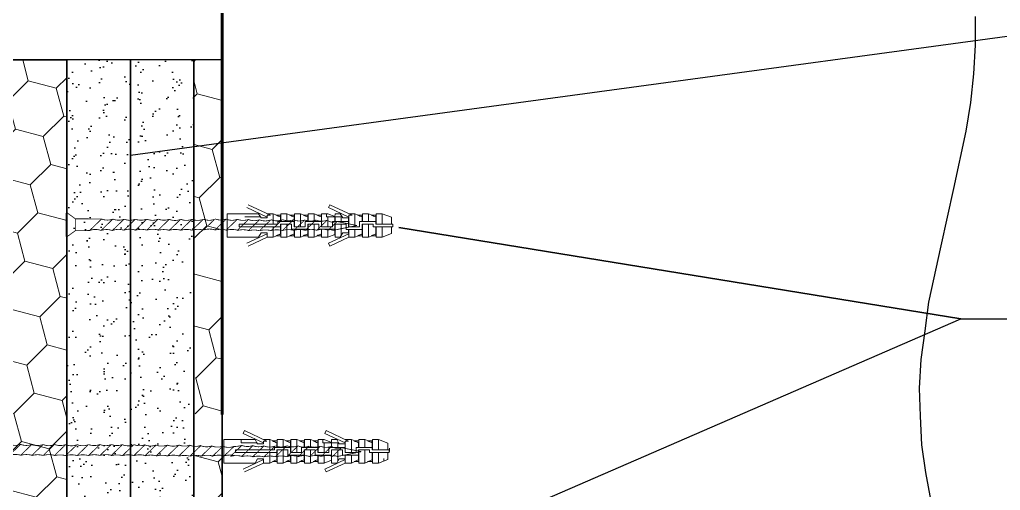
# Paper-space layout '24 (Испр)' of a CAD drawing. Header units: millimetres. Extents: x 215 to 14640, y -3257 to 166.
# Drawn here: x 1568 to 1621.9, y -3049.8 to -3024 of the extents above; entities that cross this region are included whole.
import ezdxf

# ---------------------------------------------------------------- set-up
doc = ezdxf.new("R2010")
doc.units = ezdxf.units.MM
for name, color, linetype in [('PDF _0', 7, 'Continuous'), ('PDF _Основные линии', 7, 'Continuous'), ('TUOTEKUVA_PITK_', 6, 'Continuous'), ('TXT', 7, 'Continuous')]:
    doc.layers.add(name, color=color, linetype=linetype)
doc.layers.add('ТН_Штрих Штукатурка', color=7, linetype='Continuous', lineweight=15)
pattern_1 = [(307.5, (-474.4865, -591.303), (1.4682397, 0.04800094), [0, -1.15824, 0, -1.2954, 0, -1.23825]), (277.5, (-474.4865, -591.303), (2.1504753, -1.3485698), [0, -0.62484, 0, -1.04394, 0, -0.40005]), (237.5, (-474.4865, -590.3658), (0.00431155, -2.3729771), [0, -0.381, 0, -1.3716, 0, -1.7907]), (227.5, (-474.4865, -590.3658), (0.668788, -2.2906694), [0, -0.1905, 0, -0.89916, 0, -1.0287])]

psp = doc.layouts.new('24 (Испр)')

# ---------------------------------------------------------------- hatches: boundary and pattern name
h = psp.add_hatch()
h.set_pattern_fill('AR-SAND', color=256, scale=0.03, angle=-90)
h.set_pattern_definition(pattern_1)
h.paths.add_polyline_path([(1570.621, -3061.25), (1574.104, -3061.25), (1574.104, -3026.18), (1570.621, -3026.18)])
h = psp.add_hatch()
h.set_pattern_fill('AR-SAND', color=256, scale=0.03, angle=-90)
h.set_pattern_definition(pattern_1)
h.paths.add_polyline_path([(1574.104, -3061.25), (1577.586, -3061.25), (1577.586, -3026.18), (1574.104, -3026.18)])
at = {"layer": 'ТН_Штрих Штукатурка', "lineweight": 5, "ltscale": 5}
h = psp.add_hatch(dxfattribs=at)
h.set_pattern_fill('HONEY', color=256, scale=0.5, angle=45)
h.set_pattern_definition([(45, (-940.246, -665.6365), (0.7116568, 2.65593926), [1.5875, -3.175]), (165, (-940.246, -665.6365), (-2.65593926, -0.7116568), [1.5875, -3.175]), (105, (-940.246, -665.6365), (-1.9442825, 1.9442825), [-3.175, 1.5875])])
h.paths.add_polyline_path([(1567.2, -3026.192), (1567.201, -3026.18), (1565.711, -3026.18), (1565.711, -3026.169)])
h.paths.add_polyline_path([(1570.613, -3061.25), (1570.629, -3026.183), (1565.642, -3026.178), (1565.803, -3061.25)])
h = psp.add_hatch(dxfattribs=at)
h.set_pattern_fill('HONEY', color=256, scale=0.5, angle=45)
h.set_pattern_definition([(45, (-928.3013, -665.6365), (0.7116568, 2.65593926), [1.5875, -3.175]), (165, (-928.3013, -665.6365), (-2.65593926, -0.7116568), [1.5875, -3.175]), (105, (-928.3013, -665.6365), (-1.9442825, 1.9442825), [-3.175, 1.5875])])
h.paths.add_polyline_path([(1579.145, -3026.192), (1579.146, -3026.18), (1577.655, -3026.18), (1577.655, -3026.169)])
h.paths.add_polyline_path([(1579.145, -3061.25), (1579.162, -3026.183), (1577.586, -3026.178), (1577.748, -3061.25)])

# ---------------------------------------------------------------- linework, layer by layer
at = {"color": 7, "linetype": 'Continuous', "lineweight": 9}
for p, q in [((1579.433, -3035.921), (1579.433, -3034.631)), ((1579.237, -3048.337), (1579.237, -3047.047))]:
    psp.add_line(p, q, dxfattribs=at)
at = {"color": 7, "lineweight": 9}
for p, q in [((1588.527, -3035.276), (1588.519, -3035.276)), ((1588.33, -3047.692), (1588.323, -3047.692))]:
    psp.add_line(p, q, dxfattribs=at)
at = {"color": 7}
for points in [[(1565.642, -3026.18), (1570.621, -3026.18), (1570.621, -3061.25), (1565.642, -3061.25)], [(1570.621, -3026.18), (1565.642, -3026.18), (1565.642, -3061.25), (1570.621, -3061.25)], [(1579.145, -3026.18), (1577.586, -3026.18), (1577.586, -3061.25), (1579.145, -3061.25)]]:
    psp.add_lwpolyline(points, close=True, dxfattribs=at)
at = {"ltscale": 5}
for points in [[(1570.621, -3026.18), (1570.621, -3061.25), (1574.104, -3061.25), (1574.104, -3026.18)], [(1574.104, -3026.18), (1574.104, -3061.25), (1577.586, -3061.25), (1577.586, -3026.18)]]:
    psp.add_lwpolyline(points, close=True, dxfattribs=at)
at = {"const_width": 0.0334}
for points in [[(1570.565, -3034.586), (1570.565, -3035.888)], [(1570.635, -3034.586), (1570.565, -3034.586)], [(1570.635, -3035.888), (1570.565, -3035.888)]]:
    psp.add_lwpolyline(points, dxfattribs=at)
at = {"layer": 'PDF _0', "lineweight": 25}
for points in [[(1621.45, -3061.25), (1620.343, -3058.143), (1619.322, -3055.078), (1618.854, -3053.504), (1618.471, -3051.971), (1618.13, -3050.439), (1617.832, -3048.865), (1617.62, -3047.332), (1617.534, -3045.758), (1617.492, -3044.226), (1617.577, -3042.651), (1617.79, -3041.076), (1618.003, -3039.501), (1618.684, -3036.395), (1619.365, -3033.245), (1620.045, -3030.096), (1620.301, -3028.521), (1620.471, -3026.946), (1620.556, -3025.372), (1620.556, -3023.797)], [(1574.104, -3031.417), (1624.877, -3024.516), (1624.877, -3024.516), (1677.533, -3024.516)], [(1579.145, -3026.18), (1579.145, -3061.25)], [(1588.662, -3053.91), (1619.765, -3040.406), (1588.87, -3035.388), (1619.765, -3040.406), (1623.766, -3040.406), (1677.981, -3040.406)]]:
    psp.add_lwpolyline(points, dxfattribs=at)
at = {"layer": 'PDF _Основные линии', "lineweight": 60}
psp.add_lwpolyline([(1579.145, -3045.673), (1579.145, -3030.011), (1579.145, -3026.18), (1579.145, -3011.242)], dxfattribs=at)
at = {"layer": 'TUOTEKUVA_PITK_', "color": 7, "linetype": 'Continuous', "lineweight": 9}
for p, q in [((1581.811, -3034.717), (1580.573, -3034.14)), ((1585.062, -3034.14), (1584.991, -3034.292)), ((1586.3, -3034.717), (1585.062, -3034.14)), ((1581.156, -3034.631), (1579.433, -3034.631)), ((1580.502, -3034.292), (1581.625, -3034.816)), ((1581.26, -3034.811), (1581.156, -3034.631)), ((1581.961, -3034.631), (1581.625, -3034.631)), ((1581.625, -3034.717), (1581.625, -3034.863)), ((1581.811, -3034.717), (1581.625, -3034.717)), ((1581.961, -3035.199), (1581.961, -3034.631)), ((1582.161, -3034.708), (1581.961, -3034.631)), ((1582.108, -3034.709), (1582.368, -3034.709)), ((1582.373, -3034.631), (1582.367, -3034.709)), ((1582.373, -3034.631), (1582.373, -3035.018)), ((1582.709, -3034.631), (1582.373, -3034.631)), ((1582.709, -3034.631), (1582.709, -3035.063)), ((1582.909, -3034.708), (1582.709, -3034.631)), ((1582.856, -3034.709), (1583.117, -3034.709)), ((1583.122, -3034.631), (1583.115, -3034.709)), ((1583.122, -3035.018), (1583.122, -3034.631)), ((1583.457, -3034.631), (1583.122, -3034.631)), ((1583.457, -3035.347), (1583.457, -3034.631)), ((1583.658, -3034.708), (1583.457, -3034.631)), ((1583.605, -3034.709), (1583.865, -3034.709)), ((1583.87, -3034.631), (1583.863, -3034.709)), ((1583.87, -3035.063), (1583.87, -3034.631)), ((1584.205, -3034.631), (1583.87, -3034.631)), ((1584.205, -3034.631), (1584.205, -3035.063)), ((1584.406, -3034.708), (1584.205, -3034.631)), ((1584.353, -3034.709), (1584.613, -3034.709)), ((1584.618, -3034.631), (1584.611, -3034.709)), ((1584.618, -3035.347), (1584.618, -3034.631)), ((1584.889, -3034.631), (1584.618, -3034.631)), ((1584.953, -3034.631), (1584.889, -3034.631)), ((1584.889, -3034.631), (1584.889, -3034.811)), ((1585.353, -3034.785), (1584.953, -3034.631)), ((1584.991, -3034.292), (1586.114, -3034.816)), ((1585.366, -3034.631), (1585.353, -3034.785)), ((1585.645, -3034.631), (1585.366, -3034.631)), ((1585.749, -3034.811), (1585.645, -3034.631)), ((1586.45, -3034.631), (1586.114, -3034.631)), ((1586.3, -3034.717), (1586.114, -3034.717)), ((1586.114, -3034.863), (1586.114, -3034.717)), ((1586.45, -3035.347), (1586.45, -3034.631)), ((1586.649, -3034.708), (1586.45, -3034.631)), ((1586.596, -3034.708), (1586.858, -3034.708)), ((1586.862, -3034.631), (1586.856, -3034.708)), ((1586.862, -3035.063), (1586.862, -3034.631)), ((1587.198, -3034.631), (1586.862, -3034.631)), ((1587.198, -3034.631), (1587.198, -3035.063)), ((1587.397, -3034.708), (1587.198, -3034.631)), ((1587.344, -3034.708), (1587.606, -3034.708)), ((1587.611, -3034.631), (1587.604, -3034.708)), ((1587.611, -3034.631), (1587.611, -3035.205)), ((1587.946, -3034.631), (1587.611, -3034.631)), ((1587.946, -3035.205), (1587.946, -3034.631)), ((1588.462, -3034.824), (1587.946, -3034.631)), ((1580.077, -3035.347), (1580.077, -3035.205)), ((1580.077, -3035.205), (1582.218, -3035.205)), ((1580.4, -3034.811), (1581.26, -3034.811)), ((1581.29, -3034.863), (1581.26, -3034.811)), ((1581.625, -3034.863), (1581.29, -3034.863)), ((1582.218, -3035.205), (1582.218, -3035.063)), ((1582.218, -3035.063), (1583.108, -3035.063)), ((1582.36, -3035.018), (1582.36, -3034.811)), ((1582.36, -3035.018), (1582.373, -3035.018)), ((1582.36, -3035.741), (1582.36, -3035.205)), ((1582.36, -3035.205), (1582.967, -3035.205)), ((1582.373, -3035.205), (1582.373, -3035.353)), ((1582.709, -3035.921), (1582.709, -3035.205)), ((1582.966, -3035.489), (1582.966, -3035.205)), ((1583.108, -3035.347), (1583.108, -3034.811)), ((1583.122, -3035.018), (1583.122, -3035.347)), ((1584.604, -3035.063), (1583.714, -3035.063)), ((1583.714, -3035.347), (1583.714, -3035.063)), ((1583.856, -3035.063), (1583.856, -3034.811)), ((1583.856, -3035.741), (1583.856, -3035.205)), ((1584.463, -3035.205), (1583.856, -3035.205)), ((1583.87, -3035.205), (1583.87, -3035.921)), ((1584.205, -3035.921), (1584.205, -3035.205)), ((1584.463, -3035.489), (1584.463, -3035.205)), ((1584.604, -3035.347), (1584.604, -3034.811)), ((1584.889, -3034.811), (1584.953, -3034.811)), ((1584.953, -3035.347), (1584.953, -3034.811)), ((1584.953, -3034.811), (1585.353, -3034.811)), ((1586.101, -3035.063), (1585.211, -3035.063)), ((1585.211, -3035.347), (1585.211, -3035.063)), ((1585.353, -3034.811), (1585.366, -3034.811)), ((1585.353, -3035.063), (1585.353, -3034.811)), ((1585.353, -3035.766), (1585.353, -3035.205)), ((1585.959, -3035.205), (1585.353, -3035.205)), ((1585.366, -3035.063), (1585.366, -3034.811)), ((1585.366, -3034.811), (1585.702, -3034.811)), ((1585.366, -3035.921), (1585.366, -3035.205)), ((1585.702, -3034.811), (1585.749, -3034.811)), ((1585.702, -3035.063), (1585.702, -3034.811)), ((1585.702, -3035.823), (1585.702, -3035.205)), ((1585.779, -3034.863), (1585.749, -3034.811)), ((1586.101, -3034.863), (1585.779, -3034.863)), ((1585.959, -3035.494), (1585.959, -3035.205)), ((1586.101, -3035.347), (1586.101, -3034.863)), ((1586.114, -3034.863), (1586.101, -3034.863)), ((1586.114, -3035.347), (1586.114, -3034.863)), ((1586.707, -3035.347), (1586.707, -3035.063)), ((1587.597, -3035.063), (1586.707, -3035.063)), ((1586.849, -3035.063), (1586.849, -3034.811)), ((1586.849, -3035.741), (1586.849, -3035.205)), ((1587.455, -3035.205), (1586.849, -3035.205)), ((1586.862, -3035.205), (1586.862, -3035.921)), ((1587.198, -3035.921), (1587.198, -3035.205)), ((1587.455, -3035.347), (1587.455, -3035.205)), ((1587.597, -3035.205), (1587.597, -3034.811)), ((1588.527, -3035.205), (1587.597, -3035.205)), ((1588.462, -3035.205), (1588.462, -3034.824)), ((1588.527, -3035.347), (1588.527, -3035.205)), ((1582.36, -3035.347), (1580.077, -3035.347)), ((1580.502, -3036.259), (1581.625, -3035.736)), ((1581.156, -3035.921), (1581.29, -3035.688)), ((1581.29, -3035.688), (1581.625, -3035.688)), ((1581.625, -3035.688), (1581.625, -3035.921)), ((1581.961, -3035.353), (1581.961, -3035.921)), ((1581.961, -3035.921), (1582.16, -3035.843)), ((1582.107, -3035.843), (1582.369, -3035.843)), ((1582.369, -3035.843), (1582.36, -3035.741)), ((1582.367, -3035.843), (1582.373, -3035.921)), ((1582.373, -3035.921), (1582.373, -3035.353)), ((1582.709, -3035.921), (1582.908, -3035.843)), ((1582.855, -3035.843), (1583.117, -3035.843)), ((1583.856, -3035.489), (1582.966, -3035.489)), ((1583.856, -3035.489), (1582.966, -3035.489)), ((1583.715, -3035.347), (1583.108, -3035.347)), ((1583.108, -3035.741), (1583.108, -3035.489)), ((1583.117, -3035.843), (1583.108, -3035.741)), ((1583.115, -3035.843), (1583.122, -3035.921)), ((1583.122, -3035.489), (1583.122, -3035.921)), ((1583.457, -3035.489), (1583.457, -3035.921)), ((1583.457, -3035.921), (1583.656, -3035.843)), ((1583.603, -3035.843), (1583.865, -3035.843)), ((1583.865, -3035.843), (1583.856, -3035.741)), ((1583.863, -3035.843), (1583.87, -3035.921)), ((1584.205, -3035.921), (1584.404, -3035.843)), ((1584.351, -3035.843), (1584.613, -3035.843)), ((1585.353, -3035.489), (1584.463, -3035.489)), ((1585.211, -3035.347), (1584.604, -3035.347)), ((1584.604, -3035.741), (1584.604, -3035.489)), ((1584.613, -3035.843), (1584.604, -3035.741)), ((1584.611, -3035.843), (1584.618, -3035.921)), ((1584.618, -3035.489), (1584.618, -3035.921)), ((1584.953, -3035.921), (1584.953, -3035.489)), ((1585.353, -3035.766), (1584.953, -3035.921)), ((1584.991, -3036.259), (1586.114, -3035.736)), ((1585.366, -3035.921), (1585.353, -3035.766)), ((1585.645, -3035.921), (1585.702, -3035.823)), ((1585.702, -3035.823), (1585.779, -3035.688)), ((1585.779, -3035.688), (1586.101, -3035.688)), ((1586.849, -3035.494), (1585.959, -3035.494)), ((1586.707, -3035.347), (1586.101, -3035.347)), ((1586.101, -3035.688), (1586.101, -3035.494)), ((1586.101, -3035.688), (1586.114, -3035.688)), ((1586.114, -3035.688), (1586.114, -3035.494)), ((1586.114, -3035.921), (1586.114, -3035.688)), ((1586.45, -3035.494), (1586.45, -3035.921)), ((1586.45, -3035.921), (1586.649, -3035.843)), ((1586.596, -3035.843), (1586.858, -3035.843)), ((1586.849, -3035.741), (1586.858, -3035.843)), ((1586.856, -3035.843), (1586.862, -3035.921)), ((1587.198, -3035.921), (1587.397, -3035.843)), ((1587.344, -3035.843), (1587.606, -3035.843)), ((1588.527, -3035.347), (1587.455, -3035.347)), ((1587.597, -3035.741), (1587.597, -3035.347)), ((1587.597, -3035.741), (1587.606, -3035.843)), ((1587.604, -3035.843), (1587.611, -3035.921)), ((1587.611, -3035.921), (1587.611, -3035.347)), ((1587.946, -3035.347), (1587.946, -3035.921)), ((1587.946, -3035.921), (1588.462, -3035.727)), ((1588.462, -3035.347), (1588.462, -3035.727)), ((1581.156, -3035.921), (1579.433, -3035.921)), ((1581.625, -3035.921), (1580.573, -3036.411)), ((1581.625, -3035.921), (1581.961, -3035.921)), ((1582.373, -3035.921), (1582.709, -3035.921)), ((1583.122, -3035.921), (1583.457, -3035.921)), ((1583.87, -3035.921), (1584.205, -3035.921)), ((1584.618, -3035.921), (1584.889, -3035.921)), ((1584.953, -3035.921), (1584.889, -3035.921)), ((1585.062, -3036.411), (1584.991, -3036.259)), ((1586.114, -3035.921), (1585.062, -3036.411)), ((1585.645, -3035.921), (1585.366, -3035.921)), ((1586.114, -3035.921), (1586.45, -3035.921)), ((1586.862, -3035.921), (1587.198, -3035.921)), ((1587.611, -3035.921), (1587.946, -3035.921)), ((1580.377, -3046.556), (1580.306, -3046.708)), ((1581.615, -3047.133), (1580.377, -3046.556)), ((1584.866, -3046.556), (1584.795, -3046.708)), ((1586.104, -3047.133), (1584.866, -3046.556)), ((1580.96, -3047.047), (1579.237, -3047.047)), ((1580.204, -3047.047), (1580.204, -3047.227)), ((1580.306, -3046.708), (1581.429, -3047.232)), ((1581.064, -3047.227), (1580.96, -3047.047)), ((1581.765, -3047.047), (1581.429, -3047.047)), ((1581.429, -3047.133), (1581.429, -3047.279)), ((1581.615, -3047.133), (1581.429, -3047.133)), ((1581.765, -3047.614), (1581.765, -3047.047)), ((1581.965, -3047.124), (1581.765, -3047.047)), ((1581.912, -3047.125), (1582.172, -3047.125)), ((1582.177, -3047.047), (1582.171, -3047.125)), ((1582.177, -3047.047), (1582.177, -3047.434)), ((1582.513, -3047.047), (1582.177, -3047.047)), ((1582.513, -3047.047), (1582.513, -3047.479)), ((1582.713, -3047.124), (1582.513, -3047.047)), ((1582.66, -3047.125), (1582.921, -3047.125)), ((1582.926, -3047.047), (1582.919, -3047.125)), ((1582.926, -3047.434), (1582.926, -3047.047)), ((1583.261, -3047.047), (1582.926, -3047.047)), ((1583.261, -3047.763), (1583.261, -3047.047)), ((1583.462, -3047.124), (1583.261, -3047.047)), ((1583.408, -3047.125), (1583.669, -3047.125)), ((1583.674, -3047.047), (1583.667, -3047.125)), ((1583.674, -3047.479), (1583.674, -3047.047)), ((1584.009, -3047.047), (1583.674, -3047.047)), ((1584.009, -3047.047), (1584.009, -3047.479)), ((1584.21, -3047.124), (1584.009, -3047.047)), ((1584.157, -3047.125), (1584.417, -3047.125)), ((1584.422, -3047.047), (1584.415, -3047.125)), ((1584.422, -3047.763), (1584.422, -3047.047)), ((1584.693, -3047.047), (1584.422, -3047.047)), ((1584.757, -3047.047), (1584.693, -3047.047)), ((1584.693, -3047.047), (1584.693, -3047.227)), ((1585.157, -3047.201), (1584.757, -3047.047)), ((1584.795, -3046.708), (1585.918, -3047.232)), ((1585.17, -3047.047), (1585.157, -3047.201)), ((1585.449, -3047.047), (1585.17, -3047.047)), ((1585.553, -3047.227), (1585.449, -3047.047)), ((1586.254, -3047.047), (1585.918, -3047.047)), ((1586.104, -3047.133), (1585.918, -3047.133)), ((1585.918, -3047.279), (1585.918, -3047.133)), ((1586.254, -3047.763), (1586.254, -3047.047)), ((1586.453, -3047.124), (1586.254, -3047.047)), ((1586.4, -3047.124), (1586.661, -3047.124)), ((1586.666, -3047.047), (1586.66, -3047.124)), ((1586.666, -3047.479), (1586.666, -3047.047)), ((1587.002, -3047.047), (1586.666, -3047.047)), ((1587.002, -3047.047), (1587.002, -3047.479)), ((1587.201, -3047.124), (1587.002, -3047.047)), ((1587.148, -3047.124), (1587.41, -3047.124)), ((1587.415, -3047.047), (1587.408, -3047.124)), ((1587.415, -3047.047), (1587.415, -3047.621)), ((1587.75, -3047.047), (1587.415, -3047.047)), ((1587.75, -3047.621), (1587.75, -3047.047)), ((1588.266, -3047.24), (1587.75, -3047.047)), ((1579.881, -3047.763), (1579.881, -3047.621)), ((1579.881, -3047.621), (1582.022, -3047.621)), ((1580.204, -3047.227), (1581.064, -3047.227)), ((1581.094, -3047.279), (1581.064, -3047.227)), ((1581.429, -3047.279), (1581.094, -3047.279)), ((1582.022, -3047.621), (1582.022, -3047.479)), ((1582.022, -3047.479), (1582.912, -3047.479)), ((1582.164, -3047.434), (1582.164, -3047.227)), ((1582.164, -3047.434), (1582.177, -3047.434)), ((1582.164, -3048.157), (1582.164, -3047.621)), ((1582.164, -3047.621), (1582.771, -3047.621)), ((1582.177, -3047.621), (1582.177, -3047.769)), ((1582.513, -3048.337), (1582.513, -3047.621)), ((1582.77, -3047.905), (1582.77, -3047.621)), ((1582.912, -3047.763), (1582.912, -3047.227)), ((1582.926, -3047.434), (1582.926, -3047.763)), ((1584.408, -3047.479), (1583.518, -3047.479)), ((1583.518, -3047.763), (1583.518, -3047.479)), ((1583.66, -3047.479), (1583.66, -3047.227)), ((1583.66, -3048.157), (1583.66, -3047.621)), ((1584.266, -3047.621), (1583.66, -3047.621)), ((1583.674, -3047.621), (1583.674, -3048.337)), ((1584.009, -3048.337), (1584.009, -3047.621)), ((1584.266, -3047.905), (1584.266, -3047.621)), ((1584.408, -3047.763), (1584.408, -3047.227)), ((1584.693, -3047.227), (1584.757, -3047.227)), ((1584.757, -3047.763), (1584.757, -3047.227)), ((1584.757, -3047.227), (1585.157, -3047.227)), ((1585.905, -3047.479), (1585.015, -3047.479)), ((1585.015, -3047.763), (1585.015, -3047.479)), ((1585.157, -3047.227), (1585.17, -3047.227)), ((1585.157, -3047.479), (1585.157, -3047.227)), ((1585.157, -3048.182), (1585.157, -3047.621)), ((1585.763, -3047.621), (1585.157, -3047.621)), ((1585.17, -3047.479), (1585.17, -3047.227)), ((1585.17, -3047.227), (1585.505, -3047.227)), ((1585.17, -3048.337), (1585.17, -3047.621)), ((1585.505, -3047.227), (1585.553, -3047.227)), ((1585.505, -3047.479), (1585.505, -3047.227)), ((1585.505, -3048.238), (1585.505, -3047.621)), ((1585.583, -3047.279), (1585.553, -3047.227)), ((1585.905, -3047.279), (1585.583, -3047.279)), ((1585.763, -3047.91), (1585.763, -3047.621)), ((1585.905, -3047.763), (1585.905, -3047.279)), ((1585.918, -3047.279), (1585.905, -3047.279)), ((1585.918, -3047.763), (1585.918, -3047.279)), ((1586.511, -3047.763), (1586.511, -3047.479)), ((1587.401, -3047.479), (1586.511, -3047.479)), ((1586.653, -3047.479), (1586.653, -3047.227)), ((1586.653, -3048.157), (1586.653, -3047.621)), ((1587.259, -3047.621), (1586.653, -3047.621)), ((1586.666, -3047.621), (1586.666, -3048.337)), ((1587.002, -3048.337), (1587.002, -3047.621)), ((1587.259, -3047.763), (1587.259, -3047.621)), ((1587.401, -3047.621), (1587.401, -3047.227)), ((1588.33, -3047.621), (1587.401, -3047.621)), ((1588.266, -3047.621), (1588.266, -3047.24)), ((1588.33, -3047.763), (1588.33, -3047.621)), ((1588.356, -3047.518), (1588.356, -3047.699)), ((1582.164, -3047.763), (1579.881, -3047.763)), ((1580.306, -3048.675), (1581.429, -3048.152)), ((1580.96, -3048.337), (1581.094, -3048.104)), ((1581.094, -3048.104), (1581.429, -3048.104)), ((1581.429, -3048.104), (1581.429, -3048.337)), ((1581.765, -3047.769), (1581.765, -3048.337)), ((1582.172, -3048.259), (1582.164, -3048.157)), ((1582.177, -3048.337), (1582.177, -3047.769)), ((1583.66, -3047.905), (1582.77, -3047.905)), ((1583.66, -3047.905), (1582.77, -3047.905)), ((1583.519, -3047.763), (1582.912, -3047.763)), ((1582.912, -3048.157), (1582.912, -3047.905)), ((1582.921, -3048.259), (1582.912, -3048.157)), ((1582.926, -3047.905), (1582.926, -3048.337)), ((1583.261, -3047.905), (1583.261, -3048.337)), ((1583.669, -3048.259), (1583.66, -3048.157)), ((1585.157, -3047.905), (1584.266, -3047.905)), ((1585.015, -3047.763), (1584.408, -3047.763)), ((1584.408, -3048.157), (1584.408, -3047.905)), ((1584.417, -3048.259), (1584.408, -3048.157)), ((1584.422, -3047.905), (1584.422, -3048.337)), ((1584.757, -3048.337), (1584.757, -3047.905)), ((1585.157, -3048.182), (1584.757, -3048.337)), ((1584.795, -3048.675), (1585.918, -3048.152)), ((1585.17, -3048.337), (1585.157, -3048.182)), ((1585.449, -3048.337), (1585.505, -3048.238)), ((1585.505, -3048.238), (1585.583, -3048.104)), ((1585.583, -3048.104), (1585.905, -3048.104)), ((1586.653, -3047.91), (1585.763, -3047.91)), ((1586.511, -3047.763), (1585.905, -3047.763)), ((1585.905, -3048.104), (1585.905, -3047.91)), ((1585.905, -3048.104), (1585.918, -3048.104)), ((1585.918, -3048.104), (1585.918, -3047.91)), ((1585.918, -3048.337), (1585.918, -3048.104)), ((1586.254, -3047.91), (1586.254, -3048.337)), ((1586.653, -3048.157), (1586.661, -3048.259)), ((1588.33, -3047.763), (1587.259, -3047.763)), ((1587.401, -3048.157), (1587.401, -3047.763)), ((1587.401, -3048.157), (1587.41, -3048.259)), ((1587.415, -3048.337), (1587.415, -3047.763)), ((1587.75, -3047.763), (1587.75, -3048.337)), ((1587.75, -3048.337), (1588.266, -3048.143)), ((1588.034, -3048.234), (1588.034, -3048.093)), ((1588.266, -3047.763), (1588.266, -3048.143)), ((1580.96, -3048.337), (1579.237, -3048.337)), ((1581.429, -3048.337), (1580.377, -3048.827)), ((1581.429, -3048.337), (1581.765, -3048.337)), ((1581.765, -3048.337), (1581.964, -3048.259)), ((1581.911, -3048.259), (1582.172, -3048.259)), ((1582.171, -3048.259), (1582.177, -3048.337)), ((1582.177, -3048.337), (1582.513, -3048.337)), ((1582.513, -3048.337), (1582.712, -3048.259)), ((1582.659, -3048.259), (1582.921, -3048.259)), ((1582.919, -3048.259), (1582.926, -3048.337)), ((1582.926, -3048.337), (1583.261, -3048.337)), ((1583.261, -3048.337), (1583.46, -3048.259)), ((1583.407, -3048.259), (1583.669, -3048.259)), ((1583.667, -3048.259), (1583.674, -3048.337)), ((1583.674, -3048.337), (1584.009, -3048.337)), ((1584.009, -3048.337), (1584.208, -3048.259)), ((1584.155, -3048.259), (1584.417, -3048.259)), ((1584.415, -3048.259), (1584.422, -3048.337)), ((1584.422, -3048.337), (1584.693, -3048.337)), ((1584.757, -3048.337), (1584.693, -3048.337)), ((1584.866, -3048.827), (1584.795, -3048.675)), ((1585.918, -3048.337), (1584.866, -3048.827)), ((1585.449, -3048.337), (1585.17, -3048.337)), ((1585.918, -3048.337), (1586.254, -3048.337)), ((1586.254, -3048.337), (1586.453, -3048.259)), ((1586.4, -3048.259), (1586.661, -3048.259)), ((1586.66, -3048.259), (1586.666, -3048.337)), ((1586.666, -3048.337), (1587.002, -3048.337)), ((1587.002, -3048.337), (1587.201, -3048.259)), ((1587.148, -3048.259), (1587.41, -3048.259)), ((1587.408, -3048.259), (1587.415, -3048.337)), ((1587.415, -3048.337), (1587.75, -3048.337))]:
    psp.add_line(p, q, dxfattribs=at)
for centre, radius, start, end in [((1562.983, -3082.3), 51.29, 67.8035, 68.1069), ((1659.701, -3041.238), 77.608, 175.17381, 175.24934), ((1563.731, -3082.3), 51.29, 67.8035, 68.1069), ((1660.45, -3041.238), 77.608, 175.17381, 175.24934), ((1564.48, -3082.3), 51.29, 67.8035, 68.1069), ((1661.198, -3041.238), 77.608, 175.17381, 175.24934), ((1565.228, -3082.3), 51.29, 67.8035, 68.1069), ((1661.946, -3041.238), 77.608, 175.17381, 175.24934), ((1567.365, -3082.565), 51.577, 67.8043, 68.1076), ((1662.76, -3041.118), 76.173, 175.17271, 175.25006), ((1568.113, -3082.565), 51.577, 67.8043, 68.1076), ((1663.509, -3041.118), 76.173, 175.17271, 175.25006), ((1563.017, -2988.334), 51.201, 291.8913, 292.1968), ((1563.765, -2988.334), 51.201, 291.8913, 292.1968), ((1564.513, -2988.334), 51.201, 291.8913, 292.1968), ((1565.261, -2988.334), 51.201, 291.8913, 292.1968), ((1567.502, -2988.326), 51.21, 291.8913, 292.1968), ((1568.251, -2988.326), 51.21, 291.8913, 292.1968), ((1562.787, -3094.716), 51.29, 67.8035, 68.1069), ((1659.505, -3053.654), 77.608, 175.17381, 175.24934), ((1563.535, -3094.716), 51.29, 67.8035, 68.1069), ((1660.254, -3053.654), 77.608, 175.17381, 175.24934), ((1564.284, -3094.716), 51.29, 67.8035, 68.1069), ((1661.002, -3053.654), 77.608, 175.17381, 175.24934), ((1565.032, -3094.716), 51.29, 67.8035, 68.1069), ((1661.75, -3053.654), 77.608, 175.17381, 175.24934), ((1567.169, -3094.981), 51.577, 67.8043, 68.1076), ((1662.564, -3053.534), 76.173, 175.17271, 175.25006), ((1567.917, -3094.981), 51.577, 67.8043, 68.1076), ((1663.313, -3053.534), 76.173, 175.17271, 175.25006), ((1562.821, -3000.75), 51.201, 291.8913, 292.1968), ((1563.569, -3000.75), 51.201, 291.8913, 292.1968), ((1564.317, -3000.75), 51.201, 291.8913, 292.1968), ((1565.065, -3000.75), 51.201, 291.8913, 292.1968), ((1567.306, -3000.742), 51.21, 291.8913, 292.1968), ((1568.055, -3000.742), 51.21, 291.8913, 292.1968)]:
    psp.add_arc(centre, radius, start, end, dxfattribs=at)
at = {"layer": 'TXT', "const_width": 0.0441}
for points in [[(1570.635, -3034.586), (1570.635, -3035.888)], [(1571.081, -3034.911), (1570.635, -3034.586)], [(1571.081, -3035.563), (1571.081, -3034.911)], [(1571.081, -3034.911), (1572.524, -3034.922)], [(1571.864, -3035.557), (1572.524, -3034.922)], [(1572.493, -3035.552), (1573.143, -3034.927)], [(1573.121, -3035.547), (1573.761, -3034.932)], [(1573.75, -3035.542), (1574.379, -3034.937)], [(1574.379, -3035.537), (1574.997, -3034.942)], [(1575.007, -3035.532), (1575.626, -3034.937)], [(1575.615, -3035.547), (1576.223, -3034.962)], [(1576.244, -3035.541), (1576.852, -3034.957)], [(1576.872, -3035.536), (1577.48, -3034.952)], [(1577.496, -3035.536), (1578.104, -3034.952)], [(1578.124, -3035.531), (1578.732, -3034.947)], [(1578.763, -3035.516), (1579.371, -3034.932)], [(1579.371, -3035.531), (1579.979, -3034.947)], [(1579.989, -3035.536), (1580.597, -3034.952)], [(1580.597, -3035.551), (1581.205, -3034.967)], [(1581.205, -3035.566), (1581.813, -3034.982)], [(1581.833, -3035.561), (1582.441, -3034.976)], [(1582.462, -3035.556), (1583.07, -3034.971)], [(1583.091, -3035.551), (1583.688, -3034.976)], [(1583.719, -3035.546), (1584.306, -3034.981)], [(1584.348, -3035.541), (1584.925, -3034.986)], [(1584.976, -3035.536), (1585.494, -3035.038)], [(1585.24, -3035.547), (1586.56, -3035.28)], [(1585.454, -3035.057), (1586.559, -3035.28)], [(1570.635, -3035.888), (1571.081, -3035.563)], [(1571.864, -3035.557), (1571.081, -3035.563)], [(1567.455, -3047.906), (1568.063, -3047.321)], [(1568.073, -3047.911), (1568.681, -3047.326)], [(1568.681, -3047.926), (1569.299, -3047.331)], [(1569.309, -3047.921), (1569.928, -3047.326)], [(1569.917, -3047.936), (1570.525, -3047.351)], [(1570.546, -3047.931), (1571.154, -3047.346)], [(1571.174, -3047.926), (1571.783, -3047.341)], [(1571.805, -3047.926), (1572.423, -3047.331)], [(1572.433, -3047.921), (1573.052, -3047.326)], [(1573.041, -3047.936), (1573.649, -3047.351)], [(1573.67, -3047.931), (1574.278, -3047.346)], [(1574.298, -3047.926), (1574.906, -3047.341)], [(1574.906, -3047.94), (1575.514, -3047.356)], [(1575.514, -3047.955), (1576.132, -3047.361)], [(1576.143, -3047.95), (1576.761, -3047.356)], [(1576.75, -3047.965), (1577.358, -3047.381)], [(1577.379, -3047.96), (1577.987, -3047.376)], [(1577.976, -3047.985), (1578.584, -3047.401)], [(1578.584, -3048), (1579.192, -3047.416)], [(1579.192, -3048.015), (1579.8, -3047.431)], [(1579.614, -3047.964), (1580.222, -3047.379)], [(1580.233, -3047.969), (1580.841, -3047.384)], [(1580.84, -3047.984), (1581.448, -3047.399)], [(1581.448, -3047.999), (1582.056, -3047.414)], [(1582.077, -3047.994), (1582.685, -3047.409)], [(1582.705, -3047.989), (1583.313, -3047.404)], [(1583.334, -3047.984), (1583.931, -3047.409)], [(1583.962, -3047.979), (1584.55, -3047.414)], [(1584.591, -3047.973), (1585.168, -3047.419)], [(1585.22, -3047.968), (1585.738, -3047.47)], [(1585.484, -3047.98), (1586.804, -3047.713)], [(1585.697, -3047.489), (1586.802, -3047.713)]]:
    psp.add_lwpolyline(points, dxfattribs=at)
for points in [[(1573.143, -3034.927, -0.189281), (1572.524, -3034.922, -0.286419)], [(1573.761, -3034.932, -0.189281), (1573.143, -3034.927, -0.286419)], [(1574.379, -3034.937, -0.189281), (1573.761, -3034.932, -0.286419)], [(1575.008, -3034.932, -0.170355), (1574.379, -3034.937, -0.286419)], [(1575.626, -3034.937, -0.189572), (1575.008, -3034.932, -0.286419)], [(1576.254, -3034.932, -0.189572), (1575.636, -3034.927, -0.286419)], [(1576.862, -3034.947, -0.189572), (1576.244, -3034.942, -0.286419)], [(1577.491, -3034.942, -0.189572), (1576.872, -3034.937, -0.286419)], [(1578.114, -3034.942, -0.189572), (1577.496, -3034.937, -0.286419)], [(1578.743, -3034.937, -0.189572), (1578.124, -3034.932, -0.286419)], [(1579.382, -3034.922, -0.189572), (1578.763, -3034.917, -0.286419)], [(1579.989, -3034.937, -0.189572), (1579.371, -3034.932, -0.286419)], [(1580.608, -3034.942, -0.189572), (1579.989, -3034.937, -0.286419)], [(1581.215, -3034.957, -0.189572), (1580.597, -3034.952, -0.286419)], [(1581.823, -3034.972, -0.189572), (1581.205, -3034.967, -0.286419)], [(1582.452, -3034.966, -0.189572), (1581.834, -3034.962, -0.286419)], [(1583.08, -3034.961, -0.189572), (1582.462, -3034.956, -0.286419)], [(1583.688, -3034.976, -0.209667), (1583.08, -3034.961, -0.286419)], [(1584.306, -3034.981, -0.189861), (1583.688, -3034.976, -0.286419)], [(1584.925, -3034.986, -0.189861), (1584.306, -3034.981, -0.286419)], [(1585.494, -3035.038, -0.29379), (1584.925, -3034.986, -0.286419)], [(1571.864, -3035.557, -0.186148), (1572.493, -3035.552, -0.281599)], [(1572.493, -3035.552, -0.172992), (1573.111, -3035.557, -0.281599)], [(1573.111, -3035.557, -0.177294), (1573.75, -3035.542, -0.281599)], [(1573.75, -3035.542, -0.186882), (1574.379, -3035.537, -0.281599)], [(1574.379, -3035.537, -0.134316), (1575.007, -3035.532, -0.281599)], [(1575.007, -3035.532, -0.134316), (1575.636, -3035.526, -0.281599)], [(1575.615, -3035.547, -0.134316), (1576.244, -3035.541, -0.281599)], [(1576.244, -3035.541, -0.134316), (1576.872, -3035.536, -0.281599)], [(1576.867, -3035.541, -0.134316), (1577.496, -3035.536, -0.281599)], [(1577.496, -3035.536, -0.134316), (1578.124, -3035.531, -0.281599)], [(1578.135, -3035.521, -0.134316), (1578.763, -3035.516, -0.281599)], [(1578.742, -3035.536, -0.134316), (1579.371, -3035.531, -0.281599)], [(1579.361, -3035.541, -0.134316), (1579.989, -3035.536, -0.281599)], [(1579.968, -3035.556, -0.134316), (1580.597, -3035.551, -0.281599)], [(1580.576, -3035.571, -0.134316), (1581.205, -3035.566, -0.281599)], [(1581.205, -3035.566, -0.134316), (1581.833, -3035.561, -0.281599)], [(1581.833, -3035.561, -0.134316), (1582.462, -3035.556, -0.281599)], [(1582.462, -3035.556, -0.160342), (1583.091, -3035.551, -0.281599)], [(1583.091, -3035.551, -0.160342), (1583.719, -3035.546, -0.281599)], [(1583.719, -3035.546, -0.160342), (1584.348, -3035.541, -0.281599)], [(1584.348, -3035.541, -0.160342), (1584.976, -3035.536, -0.281599)], [(1584.935, -3035.555, -0.272032), (1585.24, -3035.547, -0.272032)], [(1568.073, -3047.311, -0.189572), (1567.455, -3047.306, -0.286419)], [(1568.692, -3047.316, -0.189572), (1568.073, -3047.311, -0.286419)], [(1569.31, -3047.321, -0.170355), (1568.681, -3047.326, -0.286419)], [(1569.928, -3047.326, -0.189572), (1569.31, -3047.321, -0.286419)], [(1570.557, -3047.321, -0.189572), (1569.938, -3047.316, -0.286419)], [(1571.164, -3047.336, -0.189572), (1570.546, -3047.331, -0.286419)], [(1571.793, -3047.331, -0.189572), (1571.175, -3047.326, -0.286419)], [(1572.434, -3047.321, -0.170355), (1571.805, -3047.326, -0.286419)], [(1573.052, -3047.326, -0.189572), (1572.434, -3047.321, -0.286419)], [(1573.68, -3047.321, -0.189572), (1573.062, -3047.316, -0.286419)], [(1574.288, -3047.336, -0.189572), (1573.67, -3047.331, -0.286419)], [(1574.917, -3047.331, -0.189572), (1574.299, -3047.326, -0.286419)], [(1575.525, -3047.346, -0.189572), (1574.906, -3047.341, -0.286419)], [(1576.143, -3047.351, -0.170355), (1575.514, -3047.356, -0.286419)], [(1576.761, -3047.356, -0.189572), (1576.143, -3047.351, -0.286419)], [(1577.39, -3047.351, -0.189572), (1576.771, -3047.346, -0.286419)], [(1577.997, -3047.366, -0.189572), (1577.379, -3047.361, -0.286419)], [(1578.595, -3047.391, -0.189572), (1577.977, -3047.386, -0.286419)], [(1579.202, -3047.406, -0.189572), (1578.584, -3047.401, -0.286419)], [(1579.81, -3047.421, -0.189572), (1579.192, -3047.416, -0.286419)], [(1580.233, -3047.369, -0.068283), (1579.8, -3047.431, -0.286419)], [(1580.851, -3047.374, -0.189572), (1580.233, -3047.369, -0.286419)], [(1581.459, -3047.389, -0.189572), (1580.841, -3047.384, -0.286419)], [(1582.067, -3047.404, -0.189572), (1581.448, -3047.399, -0.286419)], [(1582.695, -3047.399, -0.189572), (1582.077, -3047.394, -0.286419)], [(1583.324, -3047.394, -0.189572), (1582.706, -3047.389, -0.286419)], [(1583.931, -3047.409, -0.209667), (1583.324, -3047.394, -0.286419)], [(1584.55, -3047.414, -0.189861), (1583.931, -3047.409, -0.286419)], [(1585.168, -3047.419, -0.189861), (1584.55, -3047.414, -0.286419)], [(1585.738, -3047.47, -0.29379), (1585.168, -3047.419, -0.286419)], [(1567.45, -3047.911, -0.134316), (1568.078, -3047.906, -0.281599)], [(1568.068, -3047.916, -0.134316), (1568.696, -3047.911, -0.281599)], [(1568.681, -3047.926, -0.134316), (1569.309, -3047.921, -0.281599)], [(1569.309, -3047.921, -0.134316), (1569.938, -3047.916, -0.281599)], [(1569.917, -3047.936, -0.134316), (1570.546, -3047.931, -0.281599)], [(1570.546, -3047.931, -0.134316), (1571.174, -3047.926, -0.281599)], [(1571.169, -3047.931, -0.134316), (1571.798, -3047.926, -0.281599)], [(1571.805, -3047.926, -0.134316), (1572.433, -3047.921, -0.281599)], [(1572.433, -3047.921, -0.134316), (1573.062, -3047.916, -0.281599)], [(1573.041, -3047.936, -0.134316), (1573.67, -3047.931, -0.281599)], [(1573.67, -3047.931, -0.134316), (1574.298, -3047.926, -0.281599)], [(1574.293, -3047.931, -0.134316), (1574.922, -3047.926, -0.281599)], [(1574.901, -3047.946, -0.134316), (1575.529, -3047.94, -0.281599)], [(1575.514, -3047.955, -0.134316), (1576.143, -3047.95, -0.281599)], [(1576.143, -3047.95, -0.134316), (1576.771, -3047.945, -0.281599)], [(1576.75, -3047.965, -0.134316), (1577.379, -3047.96, -0.281599)], [(1577.379, -3047.96, -0.134316), (1578.008, -3047.955, -0.281599)], [(1578.008, -3047.955, -0.134316), (1578.636, -3047.95, -0.281599)], [(1578.636, -3047.95, -0.134316), (1579.265, -3047.945, -0.281599)], [(1579.265, -3047.945, -0.126389), (1579.857, -3047.931, -0.281599)], [(1579.604, -3047.974, -0.134316), (1580.233, -3047.969, -0.281599)], [(1580.212, -3047.989, -0.134316), (1580.84, -3047.984, -0.281599)], [(1580.819, -3048.004, -0.134316), (1581.448, -3047.999, -0.281599)], [(1581.448, -3047.999, -0.134316), (1582.077, -3047.994, -0.281599)], [(1582.077, -3047.994, -0.134316), (1582.705, -3047.989, -0.281599)], [(1582.705, -3047.989, -0.160342), (1583.334, -3047.984, -0.281599)], [(1583.334, -3047.984, -0.160342), (1583.962, -3047.979, -0.281599)], [(1583.962, -3047.979, -0.160342), (1584.591, -3047.973, -0.281599)], [(1584.591, -3047.973, -0.160342), (1585.22, -3047.968, -0.281599)], [(1585.179, -3047.988, -0.272032), (1585.484, -3047.98, -0.272032)]]:
    psp.add_lwpolyline(points, format="xyb", dxfattribs=at)

doc.saveas('drawing.dxf')
